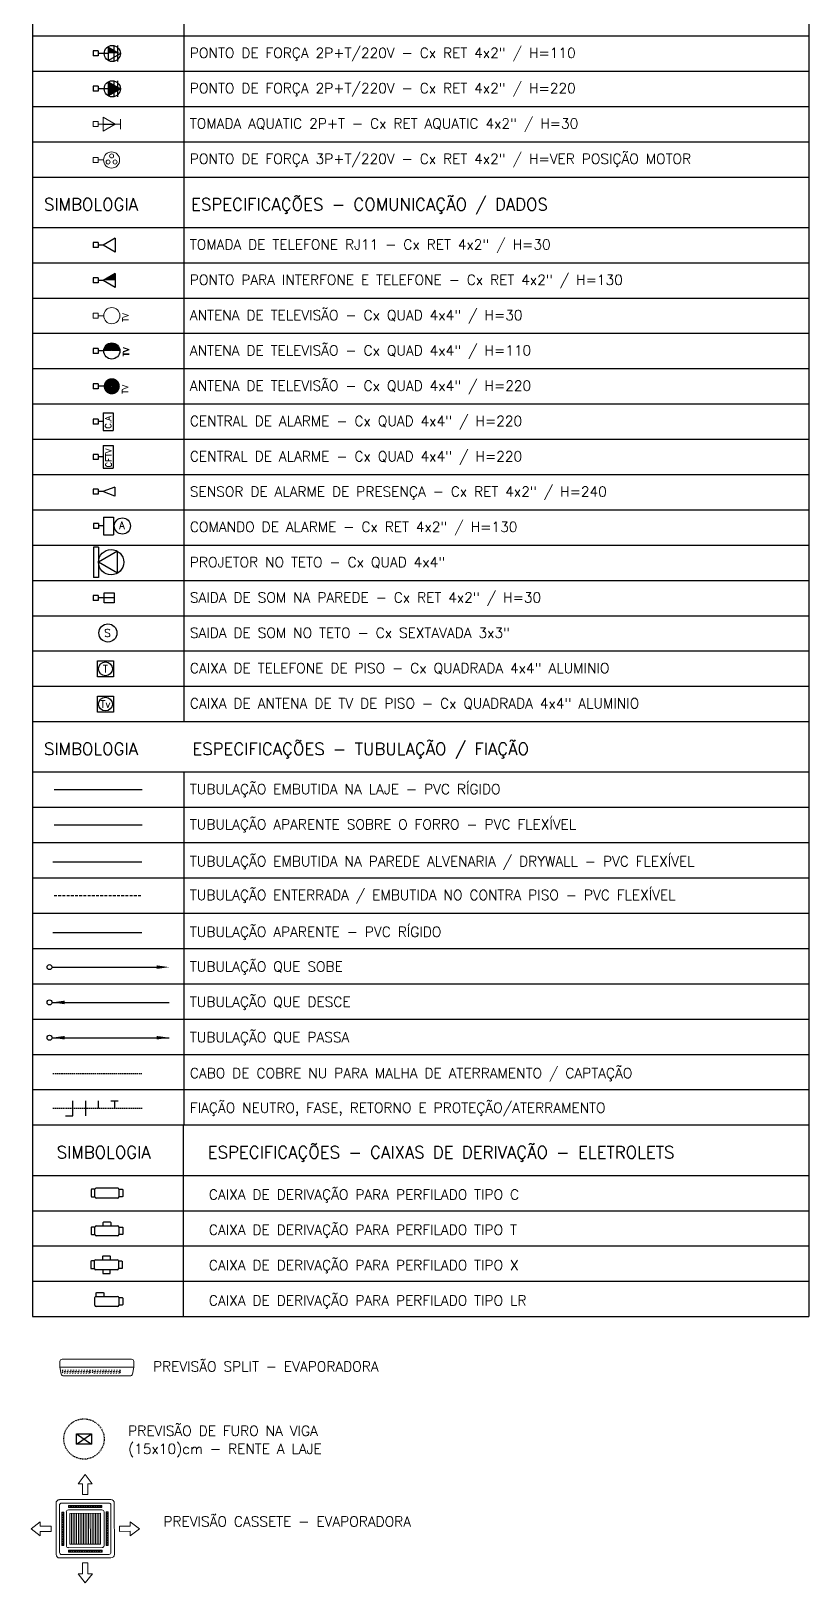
# Model space of a CAD drawing. Header units: millimetres. Extents: x 3857 to 4196, y 1534 to 2090.
# Drawn here: x 3856.5 to 3995.4, y 1533.5 to 1810.5 of the extents above; entities that cross this region are included whole.
import ezdxf
from ezdxf.enums import TextEntityAlignment as Align

# ---------------------------------------------------------------- set-up
doc = ezdxf.new("R2010")
doc.units = ezdxf.units.MM
for name, pattern in [('ACAD_ISO03W100', [30, 12, -18]), ('DASH2', [0.75, 0.5, -0.25]), ('DIVIDE3A', [1.6, 0.8, -0.2, 0, -0.2, 0, -0.2, 0, -0.2]), ('HIDDEN', [0.375, 0.25, -0.125]), ('HIDDEN2', [0.1875, 0.125, -0.0625])]:
    doc.linetypes.add(name, pattern=pattern)
doc.layers.add('equipos cassette', color=60, linetype='Continuous', lineweight=5)
for name, color, linetype in [('fia', 1, 'Continuous'), ('FIAPA', 130, 'Continuous'), ('FUROVIGA', 220, 'Continuous'), ('PTF', 1, 'Continuous'), ('PTO', 1, 'Continuous'), ('split', 210, 'Continuous'), ('TEA', 110, 'Continuous'), ('TEP', 40, 'DASH2'), ('TER', 130, 'HIDDEN'), ('TET', 40, 'Continuous'), ('TEXTO', 7, 'Continuous'), ('TTEA', 170, 'Continuous'), ('TTTEA', 40, 'DIVIDE3A')]:
    doc.layers.add(name, color=color, linetype=linetype)
doc.styles.add('romans', font='romans')

# ---------------------------------------------------------------- blocks, each defined once
blk = doc.blocks.new('TD')
blk.add_line((0.05, 0), (2.375, 0))
blk.add_lwpolyline([(0.05, 0, 0, 0.07, 0), (0.3, 0, 0.07, 0.07, 0)], format="xyseb")
blk.add_circle((0, 0), 0.05)
blk = doc.blocks.new('TP')
blk.add_line((0.05, 0), (2.375, 0))
for points in [[(0.05, 0, 0, 0.07, 0), (0.3, 0, 0.07, 0.07, 0)], [(2.375, 0, 0, 0.07, 0), (2.125, 0, 0.07, 0.07, 0)]]:
    blk.add_lwpolyline(points, format="xyseb")
blk.add_circle((0, 0), 0.05)
blk = doc.blocks.new('ts')
blk.add_line((0.05, 0), (2.125, 0))
blk.add_lwpolyline([(2.375, 0, 0, 0.07, 0), (2.125, 0, 0.07, 0.07, 0)], format="xyseb")
blk.add_circle((0, 0), 0.05)
blk = doc.blocks.new('TAC')
for p, q in [((-0.1, 0.32), (0.1, 0.32)), ((-0.1, 0.12), (-0.1, 0.32)), ((0, 0.32), (0, 0)), ((0.1, 0.32), (0.1, 0.12)), ((0.1, 0.12), (-0.1, 0.12)), ((-0.05, 0), (-0.05, -0.1)), ((-0.05, 0), (0.05, 0)), ((0.05, 0), (0.05, -0.1)), ((-0.05, -0.1), (0.05, -0.1))]:
    blk.add_line(p, q)
blk = doc.blocks.new('IX')
for p, q in [((0, 0.05), (-0.1, 0.05)), ((-0.1, 0.05), (-0.1, -0.05)), ((0, 0.05), (0, -0.05)), ((0.1, 0), (0, 0)), ((0.1, 0.175), (0.3, 0.175)), ((0.1, 0.175), (0.1, -0.175)), ((0.3, 0.175), (0.3, -0.175)), ((0, -0.05), (-0.1, -0.05)), ((0.1, -0.175), (0.3, -0.175))]:
    blk.add_line(p, q)
blk = doc.blocks.new('CTEL')
for p, q in [((0.217, 0.375), (-0.217, 0.375)), ((-0.217, 0.375), (0, 0)), ((0.217, 0.375), (0, 0)), ((-0.3, 0), (-0.3, -0.1)), ((-0.3, 0), (0.3, 0)), ((0.3, 0), (0.3, -0.1)), ((-0.3, -0.1), (0.3, -0.1))]:
    blk.add_line(p, q)
blk.add_circle((0, 0.25), 0.25)
blk = doc.blocks.new('TPIS')
at = {"color": 4}
for p, q in [((-0.2, -0.2), (-0.2, 0.2)), ((-0.2, 0.2), (0.2, 0.2)), ((0.2, 0.2), (0.2, -0.2)), ((0.2, -0.2), (-0.2, -0.2))]:
    blk.add_line(p, q, dxfattribs=at)
at = {"color": 3}
blk.add_circle((0, 0), 0.171, dxfattribs=at)
at = {"color": 3, "style": 'romans'}
blk.add_attdef('1', text='', height=0.18, dxfattribs=at).set_placement((0, 0), align=Align.MIDDLE)
blk = doc.blocks.new('TEL130')
for p, q in [((-0.139, 0.34), (0.139, 0.34)), ((-0.139, 0.34), (0, 0.1)), ((0.139, 0.34), (0, 0.1)), ((-0.05, 0), (-0.05, -0.1)), ((-0.05, 0), (0.05, 0)), ((0, 0.1), (0, 0)), ((0.05, 0), (0.05, -0.1)), ((-0.05, -0.1), (0.05, -0.1))]:
    blk.add_line(p, q)
blk.add_solid([(0, 0.34), (0, 0.1), (-0.139, 0.34)])
blk = doc.blocks.new('TAN220')
for p, q in [((-0.05, 0), (0.05, 0)), ((-0.05, 0), (-0.05, -0.1)), ((0, 0.11), (0, 0)), ((0.05, 0), (0.05, -0.1)), ((-0.05, -0.1), (0.05, -0.1))]:
    blk.add_line(p, q)
at = {"const_width": 0.155}
blk.add_lwpolyline([(0, 0.1875, 1), (0, 0.3525, 1)], format="xyb", close=True, dxfattribs=at)
blk = doc.blocks.new('TAN100')
for p, q in [((0, 0.11), (0, 0)), ((-0.05, 0), (0.05, 0)), ((-0.05, 0), (-0.05, -0.1)), ((-0.05, -0.1), (0.05, -0.1)), ((0.05, 0), (0.05, -0.1))]:
    blk.add_line(p, q)
at = {"const_width": 0.155}
blk.add_lwpolyline([(0, 0.352, 1), (0, 0.187, 1)], format="xyb", dxfattribs=at)
blk.add_circle((0, 0.27), 0.16)
at = {"style": 'romans'}
blk.add_text('TV', height=0.12, rotation=180, dxfattribs=at).set_placement((0.101, 0.617))
blk = doc.blocks.new('TEL30')
for p, q in [((-0.139, 0.34), (0.139, 0.34)), ((-0.139, 0.34), (0, 0.1)), ((0.139, 0.34), (0, 0.1)), ((0, 0.1), (0, 0)), ((-0.05, 0), (-0.05, -0.1)), ((-0.05, 0), (0.05, 0)), ((-0.05, -0.1), (0.05, -0.1)), ((0.05, 0), (0.05, -0.1))]:
    blk.add_line(p, q)
blk = doc.blocks.new('ALAR')
for p, q in [((-0.175, 0.3), (0.175, 0.3)), ((-0.175, 0.1), (-0.175, 0.3)), ((-0.175, 0.1), (0.175, 0.1)), ((-0.05, 0), (0.05, 0)), ((-0.05, 0), (-0.05, -0.1)), ((0, 0.1), (0, 0)), ((0.05, 0), (0.05, -0.1)), ((0.175, 0.1), (0.175, 0.3)), ((-0.05, -0.1), (0.05, -0.1))]:
    blk.add_line(p, q)
blk.add_circle((0, 0.475), 0.16)
blk = doc.blocks.new('PIS')
for p, q in [((-0.1, 0.05), (-0.1, -0.05)), ((0, 0.05), (-0.1, 0.05)), ((0, 0.05), (0, -0.05)), ((0.086, 0), (0, 0)), ((0.326, 0.089), (0.086, 0)), ((0.326, -0.089), (0.086, 0)), ((0.326, 0.089), (0.326, -0.089)), ((0, -0.05), (-0.1, -0.05))]:
    blk.add_line(p, q)
blk = doc.blocks.new('IFI')
blk.add_circle((0, 0), 0.18)
blk = doc.blocks.new('A$C0CA82987')
for p, q in [((1.87, 0.62, 1947.01), (1.87, 4.37, 1947.01)), ((2.5, 5, 1947.01), (13.12, 5, 1947.01)), ((13.12, 0, 1947.01), (2.5, 0, 1947.01)), ((13.75, 4.37, 1947.01), (13.75, 0.62, 1947.01))]:
    blk.add_line(p, q)
at = {"elevation": 1947.01}
for points in [[(1.87, 4.37), (0.31, 4.37, 0.414214), (0, 4.06), (0, 0.94, 0.414214), (0.31, 0.62), (1.87, 0.62)], [(13.75, 4.37), (15.31, 4.37, -0.414214), (15.62, 4.06), (15.62, 0.94, -0.414214), (15.31, 0.62), (13.75, 0.62)]]:
    blk.add_lwpolyline(points, format="xyb", dxfattribs=at)
for centre, start, end in [((2.5, 4.37, 1947.01), 90, 180), ((2.5, 0.62, 1947.01), 180, 270), ((13.12, 4.37, 1947.01), 0, 90), ((13.12, 0.62, 1947.01), 270, 0)]:
    blk.add_arc(centre, 0.625, start, end)
blk = doc.blocks.new('A$C43542AD6')
for p, q in [((1.87, 2.5, 1947.01), (1.87, 6.25, 1947.01)), ((2.5, 6.87, 1947.01), (13.12, 6.87, 1947.01)), ((13.12, 1.87, 1947.01), (2.5, 1.87, 1947.01)), ((13.75, 6.25, 1947.01), (13.75, 2.5, 1947.01))]:
    blk.add_line(p, q)
at = {"elevation": 1947.01}
for points in [[(5.94, 6.87), (5.94, 8.44, -0.414214), (6.25, 8.75), (9.37, 8.75, -0.414214), (9.69, 8.44), (9.69, 6.87)], [(1.87, 6.25), (0.31, 6.25, 0.414214), (0, 5.94), (0, 2.81, 0.414214), (0.31, 2.5), (1.87, 2.5)], [(5.94, 1.87), (5.94, 0.31, 0.414214), (6.25, 0), (9.37, 0, 0.414214), (9.69, 0.31), (9.69, 1.87)], [(13.75, 6.25), (15.31, 6.25, -0.414214), (15.62, 5.94), (15.62, 2.81, -0.414214), (15.31, 2.5), (13.75, 2.5)]]:
    blk.add_lwpolyline(points, format="xyb", dxfattribs=at)
for centre, start, end in [((2.5, 6.25, 1947.01), 90, 180), ((2.5, 2.5, 1947.01), 180, 270), ((13.12, 6.25, 1947.01), 0, 90), ((13.12, 2.5, 1947.01), 270, 0)]:
    blk.add_arc(centre, 0.625, start, end)
blk = doc.blocks.new('A$C434B0C37')
for p, q in [((0, 0.62, 1947.01), (0, 4.37, 1947.01)), ((0.62, 5, 1947.01), (11.25, 5, 1947.01)), ((11.87, 4.37, 1947.01), (11.87, 0.62, 1947.01)), ((11.25, 0, 1947.01), (0.62, 0, 1947.01))]:
    blk.add_line(p, q)
at = {"elevation": 1947.01}
for points in [[(0.62, 5), (0.62, 6.56, -0.414214), (0.94, 6.87), (4.06, 6.87, -0.414214), (4.37, 6.56), (4.37, 5)], [(11.87, 4.37), (13.44, 4.37, -0.414214), (13.75, 4.06), (13.75, 0.94, -0.414214), (13.44, 0.62), (11.87, 0.62)]]:
    blk.add_lwpolyline(points, format="xyb", dxfattribs=at)
for centre, start, end in [((0.62, 4.37, 1947.01), 90, 180), ((0.62, 0.62, 1947.01), 180, 270), ((11.25, 4.37, 1947.01), 0, 90), ((11.25, 0.62, 1947.01), 270, 0)]:
    blk.add_arc(centre, 0.625, start, end)
blk = doc.blocks.new('A$C5ACF7DFD')
for p, q in [((1.87, 0.62, 1947.01), (1.87, 4.37, 1947.01)), ((2.5, 5, 1947.01), (13.12, 5, 1947.01)), ((13.12, 0, 1947.01), (2.5, 0, 1947.01)), ((13.75, 4.37, 1947.01), (13.75, 0.62, 1947.01))]:
    blk.add_line(p, q)
at = {"elevation": 1947.01}
for points in [[(1.87, 4.37), (0.31, 4.37, 0.414214), (0, 4.06), (0, 0.94, 0.414214), (0.31, 0.62), (1.87, 0.62)], [(5.94, 5), (5.94, 6.56, -0.414214), (6.25, 6.87), (9.37, 6.87, -0.414214), (9.69, 6.56), (9.69, 5)], [(13.75, 4.37), (15.31, 4.37, -0.414214), (15.62, 4.06), (15.62, 0.94, -0.414214), (15.31, 0.62), (13.75, 0.62)]]:
    blk.add_lwpolyline(points, format="xyb", dxfattribs=at)
for centre, start, end in [((2.5, 4.37, 1947.01), 90, 180), ((2.5, 0.62, 1947.01), 180, 270), ((13.12, 4.37, 1947.01), 0, 90), ((13.12, 0.62, 1947.01), 270, 0)]:
    blk.add_arc(centre, 0.625, start, end)
blk = doc.blocks.new('IX1')
for p, q in [((0, 0.05), (-0.1, 0.05)), ((-0.1, 0.05), (-0.1, -0.05)), ((0, 0.05), (0, -0.05)), ((0.1, 0), (0, 0)), ((0.1, 0.225), (0.3, 0.225)), ((0.1, 0.225), (0.1, -0.225)), ((0.3, 0.225), (0.3, -0.225)), ((0, -0.05), (-0.1, -0.05)), ((0.1, -0.225), (0.3, -0.225))]:
    blk.add_line(p, q)
blk = doc.blocks.new('TF2220')
for p, q in [((0, 0.05), (-0.1, 0.05)), ((-0.1, 0.05), (-0.1, -0.05)), ((0, 0.05), (0, -0.05)), ((0.2, 0), (0, 0)), ((0.2, 0.139), (0.44, 0)), ((0.2, 0.139), (0.2, -0.139)), ((0.2, -0.139), (0.44, 0)), ((0.32, -0.159), (0.32, 0.159)), ((0.39, -0.159), (0.39, 0.159)), ((0, -0.05), (-0.1, -0.05))]:
    blk.add_line(p, q)
blk.add_circle((0.28, 0), 0.16)
blk.add_solid([(0.2, -0.139), (0.44, 0), (0.2, 0.139)])
blk = doc.blocks.new('TF2100')
for p, q in [((0.159, 0.39), (-0.159, 0.39)), ((0.159, 0.32), (-0.159, 0.32)), ((0.139, 0.2), (0, 0.44)), ((-0.139, 0.2), (0.139, 0.2)), ((-0.05, 0), (0.05, 0)), ((-0.05, 0), (-0.05, -0.1)), ((0, 0.2), (0, 0)), ((0.05, 0), (0.05, -0.1)), ((-0.05, -0.1), (0.05, -0.1))]:
    blk.add_line(p, q)
blk.add_circle((0, 0.28), 0.16)
blk.add_solid([(0, 0.2), (0, 0.44), (-0.139, 0.2)])
blk = doc.blocks.new('ta30')
at = {"lineweight": 5}
for p, q in [((-0.139, 0.1), (0, 0.34)), ((-0.1, 0.44), (0.1, 0.44)), ((0, 0.44), (0, 0.34)), ((0.139, 0.1), (0, 0.34)), ((-0.139, 0.1), (0.139, 0.1)), ((-0.05, 0), (-0.05, -0.1)), ((-0.05, 0), (0.05, 0)), ((0, 0.1), (0, 0)), ((0.05, 0), (0.05, -0.1)), ((-0.05, -0.1), (0.05, -0.1))]:
    blk.add_line(p, q, dxfattribs=at)
blk = doc.blocks.new('A$C211134A1')
at = {"lineweight": 5}
for p, q in [((0, 4), (0, 77.5)), ((9.8, 81.5), (2, 80)), ((16, 81.5), (10.2, 81.5)), ((18.5, 79), (18.5, 2.5)), ((9.8, 0), (2, 1.5)), ((16, 0), (10.2, 0))]:
    blk.add_line(p, q, dxfattribs=at)
at = {"linetype": 'ACAD_ISO03W100', "lineweight": 5, "ltscale": 0.1}
for p, q in [((4.5, 79), (2.9, 78)), ((6.5, 79), (4.9, 78)), ((4.5, 47.7), (2.9, 48.7)), ((4.5, 46), (2.9, 45)), ((6.5, 47.7), (4.9, 48.7)), ((6.5, 46), (4.9, 45)), ((4.5, 14.7), (2.9, 15.7)), ((6.5, 14.7), (4.9, 15.7))]:
    blk.add_line(p, q, dxfattribs=at)
for points in [[(2.9, 48.7), (2.9, 78)], [(4.5, 79), (4.5, 47.7)], [(4.9, 48.7), (4.9, 78)], [(6.5, 79), (6.5, 47.7)], [(2.9, 15.7), (2.9, 45)], [(4.5, 46), (4.5, 14.7)], [(4.9, 15.7), (4.9, 45)], [(6.5, 46), (6.5, 14.7)]]:
    blk.add_lwpolyline(points, dxfattribs=at)
at = {"lineweight": 5}
blk.add_lwpolyline([(9.8, 81.5), (9.8, 0)], dxfattribs=at)
for centre, start, end in [((2.5, 77.5), 100.9677, 180), ((10.2, 79), 90, 100.9677), ((16, 79), 0, 90), ((2.5, 4), 180, 259.0323), ((10.2, 2.5), 259.0323, 270), ((16, 2.5), 270, 0)]:
    blk.add_arc(centre, 2.5, start, end, dxfattribs=at)
blk = doc.blocks.new('tf330')
at = {"lineweight": 5}
for p, q in [((-0.05, 0), (-0.05, -0.1)), ((-0.05, 0), (0.05, 0)), ((0, 0.105), (0, 0)), ((0.05, 0), (0.05, -0.1)), ((-0.05, -0.1), (0.05, -0.1))]:
    blk.add_line(p, q, dxfattribs=at)
for centre, radius in [((0, 0.265), 0.16), ((0.04, 0.334), 0.04), ((-0.08, 0.265), 0.04), ((0.04, 0.196), 0.04)]:
    blk.add_circle(centre, radius, dxfattribs=at)

msp = doc.modelspace()

# ---------------------------------------------------------------- linework, layer by layer
at = {"color": 2, "lineweight": 5}
for p, q in [((3867.61, 1760.19), (3867.61, 1759.29)), ((3868.51, 1760.19), (3867.61, 1760.19)), ((3868.51, 1759.29), (3867.61, 1759.29)), ((3868.51, 1760.19), (3868.51, 1759.29)), ((3869.5, 1759.74), (3868.51, 1759.74))]:
    msp.add_line(p, q, dxfattribs=at)
at = {"color": 3, "lineweight": 5}
msp.add_circle((3870.94, 1759.74), 1.44, dxfattribs=at)
at = {"layer": 'equipos cassette', "linetype": 'Continuous', "lineweight": 0}
for p, q in [((3860.99, 1547.79), (3861, 1538.61)), ((3870.78, 1548.42), (3861.6, 1548.41)), ((3861.61, 1538.98), (3861.6, 1547.43)), ((3861.97, 1547.79), (3870.41, 1547.81)), ((3862.03, 1545.98), (3862.26, 1546.2)), ((3862.03, 1546.2), (3862.4, 1546.2)), ((3862.03, 1546.2), (3862.04, 1540.21)), ((3862.03, 1545.54), (3862.4, 1545.91)), ((3862.03, 1545.83), (3862.4, 1545.46)), ((3862.09, 1546.2), (3862.4, 1545.89)), ((3862.41, 1540.21), (3862.4, 1546.2)), ((3862.83, 1546.21), (3862.84, 1540.21)), ((3869.19, 1547.38), (3863.19, 1547.37)), ((3863.19, 1547), (3863.19, 1547.37)), ((3863.19, 1547.14), (3863.42, 1547.37)), ((3863.19, 1547.26), (3863.45, 1547)), ((3863.19, 1547), (3869.19, 1547.01)), ((3869.19, 1546.58), (3863.19, 1546.57)), ((3868.95, 1545.97), (3863.44, 1545.96)), ((3863.45, 1540.45), (3863.44, 1545.96)), ((3863.48, 1547), (3863.85, 1547.37)), ((3863.52, 1547.37), (3863.88, 1547)), ((3863.75, 1540.45), (3863.74, 1545.96)), ((3863.92, 1547), (3864.28, 1547.37)), ((3863.95, 1547.37), (3864.32, 1547)), ((3864.06, 1540.45), (3864.05, 1545.96)), ((3864.35, 1547), (3864.72, 1547.37)), ((3864.36, 1545.96), (3864.36, 1540.45)), ((3864.38, 1547.37), (3864.75, 1547)), ((3864.66, 1545.96), (3864.67, 1540.46)), ((3864.78, 1547), (3865.15, 1547.37)), ((3864.82, 1547.37), (3865.18, 1547)), ((3864.98, 1540.46), (3864.97, 1545.96)), ((3865.21, 1547), (3865.58, 1547.37)), ((3865.25, 1547.37), (3865.62, 1547.01)), ((3865.28, 1540.46), (3865.27, 1545.96)), ((3865.58, 1545.96), (3865.59, 1540.46)), ((3865.65, 1547.01), (3866.01, 1547.37)), ((3865.68, 1547.37), (3866.05, 1547.01)), ((3865.89, 1545.97), (3865.89, 1540.46)), ((3866.08, 1547.01), (3866.45, 1547.37)), ((3866.11, 1547.37), (3866.48, 1547.01)), ((3866.19, 1545.97), (3866.2, 1540.46)), ((3866.51, 1540.46), (3866.5, 1545.97)), ((3866.51, 1547.01), (3866.88, 1547.37)), ((3866.55, 1547.37), (3866.91, 1547.01)), ((3866.8, 1545.97), (3866.81, 1540.46)), ((3866.95, 1547.01), (3867.31, 1547.38)), ((3866.98, 1547.37), (3867.35, 1547.01)), ((3867.11, 1545.97), (3867.12, 1540.46)), ((3867.38, 1547.01), (3867.74, 1547.38)), ((3867.41, 1547.38), (3867.78, 1547.01)), ((3867.42, 1540.46), (3867.42, 1545.97)), ((3867.73, 1540.46), (3867.72, 1545.97)), ((3867.81, 1547.01), (3868.18, 1547.38)), ((3867.84, 1547.38), (3868.21, 1547.01)), ((3868.03, 1545.97), (3868.04, 1540.46)), ((3868.24, 1547.01), (3868.61, 1547.38)), ((3868.28, 1547.38), (3868.64, 1547.01)), ((3868.33, 1545.97), (3868.34, 1540.46)), ((3868.65, 1540.46), (3868.64, 1545.97)), ((3868.68, 1547.01), (3869.04, 1547.38)), ((3868.71, 1547.38), (3869.08, 1547.01)), ((3868.95, 1545.97), (3868.95, 1540.46)), ((3869.11, 1547.01), (3869.19, 1547.09)), ((3869.14, 1547.38), (3869.19, 1547.33)), ((3869.19, 1547.01), (3869.19, 1547.38)), ((3869.19, 1547.01), (3869.19, 1547.38)), ((3869.57, 1540.22), (3869.56, 1546.22)), ((3869.94, 1546.22), (3870.3, 1546.22)), ((3869.94, 1546.22), (3869.95, 1540.22)), ((3869.94, 1546.11), (3870.05, 1546.22)), ((3869.94, 1546.16), (3870.3, 1545.79)), ((3869.94, 1545.67), (3870.3, 1546.04)), ((3869.94, 1545.72), (3870.3, 1545.36)), ((3870.31, 1540.22), (3870.3, 1546.22)), ((3870.78, 1547.44), (3870.79, 1539)), ((3871.41, 1538.63), (3871.39, 1547.81)), ((3862.03, 1545.11), (3862.4, 1545.48)), ((3862.03, 1545.39), (3862.4, 1545.03)), ((3862.03, 1544.68), (3862.4, 1545.05)), ((3862.03, 1544.96), (3862.4, 1544.59)), ((3862.03, 1544.25), (3862.4, 1544.61)), ((3862.03, 1544.53), (3862.4, 1544.16)), ((3862.03, 1543.81), (3862.4, 1544.18)), ((3862.03, 1544.1), (3862.4, 1543.73)), ((3862.03, 1543.38), (3862.4, 1543.75)), ((3862.03, 1543.66), (3862.4, 1543.3)), ((3862.03, 1543.23), (3862.4, 1542.86)), ((3862.04, 1542.95), (3862.4, 1543.32)), ((3869.94, 1545.24), (3870.3, 1545.61)), ((3869.94, 1545.29), (3870.31, 1544.92)), ((3869.94, 1544.81), (3870.3, 1545.18)), ((3869.94, 1544.86), (3870.31, 1544.49)), ((3869.94, 1544.38), (3870.31, 1544.74)), ((3869.94, 1544.42), (3870.31, 1544.06)), ((3869.94, 1543.94), (3870.31, 1544.31)), ((3869.94, 1543.99), (3870.31, 1543.63)), ((3869.94, 1543.51), (3870.31, 1543.88)), ((3869.94, 1543.56), (3870.31, 1543.19)), ((3869.94, 1543.08), (3870.31, 1543.45)), ((3869.94, 1543.13), (3870.31, 1542.76)), ((3869.94, 1542.64), (3870.31, 1543.01)), ((3862.04, 1542.51), (3862.4, 1542.88)), ((3862.04, 1542.8), (3862.4, 1542.43)), ((3862.04, 1542.08), (3862.4, 1542.45)), ((3862.04, 1542.36), (3862.4, 1542)), ((3862.04, 1541.65), (3862.4, 1542.02)), ((3862.04, 1541.93), (3862.4, 1541.57)), ((3862.04, 1541.22), (3862.4, 1541.58)), ((3862.04, 1541.5), (3862.41, 1541.13)), ((3862.04, 1540.78), (3862.41, 1541.15)), ((3862.04, 1541.07), (3862.41, 1540.7)), ((3862.04, 1540.35), (3862.41, 1540.72)), ((3862.04, 1540.63), (3862.41, 1540.27)), ((3862.04, 1540.21), (3862.41, 1540.21)), ((3862.04, 1540.21), (3862.41, 1540.21)), ((3862.33, 1540.21), (3862.41, 1540.29)), ((3863.45, 1540.45), (3868.95, 1540.46)), ((3869.94, 1542.69), (3870.31, 1542.33)), ((3869.94, 1542.21), (3870.31, 1542.58)), ((3869.94, 1542.26), (3870.31, 1541.89)), ((3869.94, 1541.78), (3870.31, 1542.15)), ((3869.94, 1541.83), (3870.31, 1541.46)), ((3869.94, 1541.35), (3870.31, 1541.71)), ((3869.94, 1541.4), (3870.31, 1541.03)), ((3869.94, 1540.91), (3870.31, 1541.28)), ((3869.94, 1540.96), (3870.31, 1540.6)), ((3869.95, 1540.48), (3870.31, 1540.85)), ((3869.95, 1540.53), (3870.26, 1540.22)), ((3869.95, 1540.22), (3870.31, 1540.22)), ((3869.95, 1540.22), (3870.31, 1540.22)), ((3870.12, 1540.22), (3870.31, 1540.42)), ((3861.61, 1538), (3870.79, 1538.02)), ((3870.43, 1538.63), (3861.98, 1538.61)), ((3863.2, 1539.84), (3869.2, 1539.85)), ((3869.2, 1539.42), (3863.2, 1539.41)), ((3863.2, 1539.35), (3863.26, 1539.41)), ((3863.2, 1539.05), (3863.2, 1539.41)), ((3863.2, 1539.05), (3869.2, 1539.06)), ((3863.26, 1539.41), (3863.63, 1539.05)), ((3863.33, 1539.05), (3863.7, 1539.41)), ((3863.7, 1539.41), (3864.06, 1539.05)), ((3863.76, 1539.05), (3864.13, 1539.41)), ((3864.13, 1539.41), (3864.5, 1539.05)), ((3864.2, 1539.05), (3864.56, 1539.41)), ((3864.56, 1539.41), (3864.93, 1539.05)), ((3864.63, 1539.05), (3865, 1539.42)), ((3864.99, 1539.42), (3865.36, 1539.05)), ((3865.06, 1539.05), (3865.43, 1539.42)), ((3865.43, 1539.42), (3865.8, 1539.05)), ((3865.49, 1539.05), (3865.86, 1539.42)), ((3865.86, 1539.42), (3866.23, 1539.05)), ((3865.93, 1539.05), (3866.29, 1539.42)), ((3866.29, 1539.42), (3866.66, 1539.05)), ((3866.36, 1539.05), (3866.73, 1539.42)), ((3866.73, 1539.42), (3867.09, 1539.05)), ((3866.79, 1539.05), (3867.16, 1539.42)), ((3867.16, 1539.42), (3867.53, 1539.05)), ((3867.23, 1539.05), (3867.59, 1539.42)), ((3867.59, 1539.42), (3867.96, 1539.05)), ((3867.66, 1539.05), (3868.02, 1539.42)), ((3868.02, 1539.42), (3868.39, 1539.05)), ((3868.09, 1539.05), (3868.46, 1539.42)), ((3868.46, 1539.42), (3868.82, 1539.05)), ((3868.52, 1539.05), (3868.89, 1539.42)), ((3868.89, 1539.42), (3869.2, 1539.11)), ((3868.96, 1539.05), (3869.2, 1539.3)), ((3869.2, 1539.06), (3869.2, 1539.42)), ((3869.2, 1539.06), (3869.2, 1539.42))]:
    msp.add_line(p, q, dxfattribs=at)
at = {"layer": 'equipos cassette', "linetype": 'Continuous', "lineweight": 0, "flags": 128}
for points in [[(3865.72, 1549.31), (3866.66, 1549.31), (3866.65, 1551.26), (3867.44, 1551.26), (3866.18, 1552.88), (3864.93, 1551.26), (3865.71, 1551.26)], [(3860.09, 1542.73), (3860.09, 1543.67), (3858.15, 1543.67), (3858.15, 1544.46), (3856.52, 1543.2), (3858.15, 1541.94), (3858.15, 1542.73)], [(3872.3, 1542.75), (3872.3, 1543.69), (3874.24, 1543.7), (3874.24, 1544.48), (3875.87, 1543.23), (3874.25, 1541.97), (3874.25, 1542.76)], [(3865.74, 1537.11), (3866.68, 1537.11), (3866.68, 1535.16), (3867.47, 1535.17), (3866.21, 1533.54), (3864.95, 1535.16), (3865.74, 1535.16)]]:
    msp.add_lwpolyline(points, close=True, dxfattribs=at)
at = {"layer": 'equipos cassette', "linetype": 'Continuous', "lineweight": 0}
for centre, radius, start, end in [((3861.6, 1547.79), 0.612, 90.0952, 180.0952), ((3861.97, 1547.43), 0.367, 90.0952, 180.0952), ((3863.19, 1546.21), 0.367, 90.0952, 180.0952), ((3869.19, 1546.22), 0.367, 0.0952, 90.0952), ((3870.41, 1547.44), 0.367, 0.0952, 90.0952), ((3870.78, 1547.81), 0.612, 0.0952, 90.0952), ((3863.2, 1540.21), 0.367, 180.0952, 270.0952), ((3869.2, 1540.22), 0.367, 270.0952, 0.0952), ((3861.61, 1538.61), 0.612, 180.0952, 270.0952), ((3861.98, 1538.98), 0.367, 180.0952, 270.0952), ((3870.43, 1539), 0.367, 270.0952, 0.0952), ((3870.79, 1538.63), 0.612, 270.0952, 0.0952)]:
    msp.add_arc(centre, radius, start, end, dxfattribs=at)
at = {"layer": 'fia', "color": 3}
for p, q in [((3864.01, 1616.91), (3864.01, 1619.61)), ((3866.26, 1619.61), (3866.26, 1616.91)), ((3868.51, 1619.61), (3868.51, 1618.26)), ((3870.76, 1619.61), (3872.11, 1619.61)), ((3871.43, 1619.61), (3871.43, 1618.26)), ((3862.66, 1616.91), (3864.01, 1616.91))]:
    msp.add_line(p, q, dxfattribs=at)
at = {"layer": 'FIAPA'}
msp.add_line((3860.43, 1649.66), (3876.32, 1649.66), dxfattribs=at)
at = {"layer": 'FUROVIGA'}
for points in [[(3864.63, 1560.14), (3867.33, 1560.14)], [(3864.63, 1560.14), (3867.33, 1560.14), (3867.33, 1558.34), (3864.63, 1558.34), (3864.63, 1560.14)], [(3864.63, 1558.34), (3867.33, 1560.14)], [(3864.63, 1560.14), (3867.33, 1558.34)]]:
    msp.add_lwpolyline(points, dxfattribs=at)
at = {"layer": 'FUROVIGA', "linetype": 'HIDDEN2'}
msp.add_circle((3865.98, 1559.24), 3.6, dxfattribs=at)
at = {"layer": 'PTF', "color": 3}
for p, q in [((3856.81, 1784.49), (3856.81, 1775.49)), ((3883.81, 1784.49), (3883.81, 1775.49)), ((3995.41, 1784.49), (3995.41, 1775.49)), ((3856.81, 1775.49), (3856.81, 1687.29)), ((3856.81, 1775.49), (3995.41, 1775.49)), ((3883.81, 1775.49), (3883.81, 1687.29)), ((3995.41, 1775.49), (3995.41, 1687.29)), ((3856.81, 1687.29), (3995.41, 1687.29))]:
    msp.add_line(p, q, dxfattribs=at)
at = {"layer": 'PTF', "color": 9}
for p, q in [((3856.81, 1769.19), (3995.41, 1769.19)), ((3856.81, 1762.89), (3995.41, 1762.89)), ((3856.81, 1756.59), (3995.41, 1756.59)), ((3856.81, 1750.29), (3995.41, 1750.29)), ((3856.81, 1743.99), (3995.41, 1743.99)), ((3856.81, 1737.69), (3995.41, 1737.69)), ((3856.81, 1731.39), (3995.41, 1731.39)), ((3856.81, 1725.09), (3995.41, 1725.09)), ((3856.81, 1718.79), (3995.41, 1718.79)), ((3856.81, 1712.49), (3995.41, 1712.49)), ((3856.81, 1706.19), (3995.41, 1706.19)), ((3856.81, 1699.89), (3995.41, 1699.89)), ((3856.81, 1693.59), (3995.41, 1693.59))]:
    msp.add_line(p, q, dxfattribs=at)
at = {"layer": 'PTO', "color": 3}
for p, q in [((3856.81, 1923.09), (3856.81, 1784.49)), ((3883.81, 1923.09), (3883.81, 1784.49)), ((3995.41, 1923.09), (3995.41, 1784.49)), ((3869.41, 1793.94), (3871.57, 1793.94)), ((3856.81, 1784.49), (3995.41, 1784.49)), ((3856.81, 1784.49), (3995.41, 1784.49)), ((3856.81, 1687.29), (3856.81, 1615.29)), ((3856.81, 1687.29), (3995.41, 1687.29)), ((3995.41, 1687.29), (3995.41, 1615.29)), ((3856.81, 1678.29), (3995.41, 1678.29)), ((3883.81, 1678.29), (3883.81, 1615.29)), ((3856.81, 1615.29), (3995.41, 1615.29)), ((3856.81, 1615.29), (3856.81, 1581.09)), ((3856.81, 1615.29), (3995.41, 1615.29)), ((3995.41, 1615.29), (3995.41, 1581.09)), ((3856.81, 1606.29), (3995.41, 1606.29)), ((3856.81, 1606.29), (3995.4, 1606.29)), ((3856.81, 1581.09), (3995.41, 1581.09))]:
    msp.add_line(p, q, dxfattribs=at)
at = {"layer": 'PTO', "color": 8}
for p, q in [((3856.81, 1809.69), (3995.41, 1809.69)), ((3860.41, 1809.69), (3995.41, 1809.69)), ((3856.81, 1803.39), (3995.41, 1803.39)), ((3856.81, 1797.09), (3995.41, 1797.09)), ((3856.81, 1790.79), (3995.41, 1790.79)), ((3860.41, 1784.49), (3995.41, 1784.49)), ((3860.41, 1769.19), (3995.41, 1769.19)), ((3860.41, 1750.29), (3995.41, 1750.29)), ((3860.41, 1743.99), (3995.41, 1743.99)), ((3860.41, 1737.69), (3995.41, 1737.69)), ((3856.81, 1671.99), (3995.41, 1671.99)), ((3860.41, 1671.99), (3995.41, 1671.99)), ((3856.81, 1665.69), (3995.41, 1665.69)), ((3856.81, 1659.39), (3995.41, 1659.39)), ((3856.81, 1653.09), (3995.41, 1653.09)), ((3860.41, 1653.09), (3995.41, 1653.09)), ((3856.81, 1646.79), (3995.41, 1646.79)), ((3860.41, 1646.79), (3995.41, 1646.79)), ((3856.81, 1640.49), (3995.41, 1640.49)), ((3860.41, 1640.49), (3995.41, 1640.49)), ((3856.81, 1634.19), (3995.41, 1634.19)), ((3856.81, 1627.89), (3995.41, 1627.89)), ((3856.81, 1621.59), (3995.41, 1621.59)), ((3856.81, 1599.99), (3995.41, 1599.99)), ((3860.41, 1599.99), (3995.41, 1599.99)), ((3856.81, 1593.69), (3995.41, 1593.69)), ((3856.81, 1587.39), (3995.41, 1587.39))]:
    msp.add_line(p, q, dxfattribs=at)
at = {"layer": 'PTO', "color": 3}
msp.add_lwpolyline([(3883.7, 1615.29), (3883.7, 1581.09)], dxfattribs=at)
at = {"layer": 'TEA'}
msp.add_line((3860.64, 1668.84), (3876.39, 1668.84), dxfattribs=at)
at = {"layer": 'TEP', "linetype": 'DASH2'}
msp.add_line((3860.64, 1656.24), (3876.39, 1656.24), dxfattribs=at)
at = {"layer": 'TER'}
msp.add_line((3860.43, 1624.46), (3876.32, 1624.46), dxfattribs=at)
at = {"layer": 'TET', "linetype": 'Continuous'}
msp.add_line((3860.64, 1675.14), (3876.39, 1675.14), dxfattribs=at)
at = {"layer": 'TTEA', "linetype": 'Continuous'}
msp.add_line((3860.43, 1662.26), (3876.32, 1662.26), dxfattribs=at)
at = {"layer": 'TTTEA', "color": 40, "linetype": 'HIDDEN'}
msp.add_line((3860.4, 1618.28), (3876.38, 1618.28), dxfattribs=at)

# ---------------------------------------------------------------- block references
at = {"layer": 'fia', "linetype": 'Continuous', "xscale": 7.200003599998972, "yscale": 7.200003599998972, "zscale": 7.200003599998972}
for p, values in [((3869.81, 1696.71), {'1': 'T'}), ((3869.81, 1690.41), {'1': 'Tv'})]:
    msp.add_blockref('TPIS', p, dxfattribs=at).add_auto_attribs(values)
at = {"layer": 'PTF', "xscale": 9.000004499998878, "yscale": 9.000004499998878, "zscale": 9.000004499998878, "rotation": 270}
for name, p in [('TEL30', (3868.51, 1772.34)), ('TEL130', (3868.51, 1766.04)), ('TAN100', (3868.51, 1753.44)), ('TAN220', (3868.51, 1747.14)), ('ALAR', (3868.56, 1722.2, 45.68))]:
    msp.add_blockref(name, p, dxfattribs=at)
at = {"layer": 'PTF', "xscale": 9.000004499998715, "yscale": 9.000004499998715, "zscale": 9.000004499998715}
for name, p in [('IX', (3868.51, 1740.84)), ('IX1', (3868.51, 1734.54))]:
    msp.add_blockref(name, p, dxfattribs=at)
at = {"layer": 'PTF', "color": 3, "xscale": 9.000004499998715, "yscale": 9.000004499998715, "zscale": 9.000004499998715}
msp.add_blockref('PIS', (3868.54, 1728.35, 45.68), dxfattribs=at)
at = {"layer": 'PTO', "rotation": 270}
for name, p, xscale, yscale, zscale in [('TF2100', (3868.51, 1806.54), 9.000004499789249, 9.000004499789249, 9.000004499789249), ('ta30', (3868.51, 1793.94), 9.000004499998878, 9.000004499998878, 9.000004499998878), ('tf330', (3868.52, 1787.53), 9.000004499998878, 9.000004499998878, 9.000004499998878)]:
    msp.add_blockref(name, p, dxfattribs=dict(at, xscale=xscale, yscale=yscale, zscale=zscale))
at = {"layer": 'PTO'}
for name, p, xscale, yscale, zscale in [('TF2220', (3868.51, 1800.24), 9.000004500837068, 9.000004500837068, 9.000004500837068), ('ts', (3859.83, 1643.46), 9.000004499998715, 9.000004499998715, 9.000004499998715), ('TD', (3859.83, 1637.16), 9.000004499998715, 9.000004499998715, 9.000004499998715), ('TP', (3859.83, 1630.86), 9.000004499998715, 9.000004499998715, 9.000004499998715), ('A$C0CA82987', (3867.27, 1602.24), 0.3600361982294166, 0.3600361982294166, 0.3600361982294166), ('A$C5ACF7DFD', (3867.27, 1595.5), 0.3600361982294166, 0.3600361982294166, 0.3600361982294166), ('A$C43542AD6', (3867.18, 1588.76), 0.3600361982294166, 0.3600361982294166, 0.3600361982294166), ('A$C434B0C37', (3867.94, 1582.9), 0.3600361982294166, 0.3600361982294166, 0.3600361982294166)]:
    msp.add_blockref(name, p, dxfattribs=dict(at, xscale=xscale, yscale=yscale, zscale=zscale))
at = {"layer": 'PTO', "ltscale": 80, "xscale": 9.000004499998878, "yscale": 9.000004499998878, "zscale": 9.000004499998878, "rotation": 270}
for name, p in [('CTEL', (3868.57, 1715.73)), ('TAC', (3868.51, 1709.37))]:
    msp.add_blockref(name, p, dxfattribs=at)
at = {"layer": 'PTO', "linetype": 'Continuous', "xscale": 9.000004499998715, "yscale": 9.000004499998715, "zscale": 9.000004499998715}
msp.add_blockref('IFI', (3870.25, 1703.11), dxfattribs=at)
at = {"layer": 'split', "xscale": 0.1620000810002847, "yscale": 0.1620000810002847, "zscale": 0.1620000810002847, "rotation": 90}
msp.add_blockref('A$C211134A1', (3874.87, 1570.49), dxfattribs=at)

# ---------------------------------------------------------------- texts
at = {"layer": 'PTF', "color": 2, "style": 'romans'}
for s, p in [('TV', (3873.92, 1758.63)), ('TV', (3874.07, 1752.46)), ('TV', (3873.87, 1745.8)), ('C.A', (3870.85, 1739.56)), ('CFTV', (3870.92, 1732.65))]:
    msp.add_text(s, height=1.08, rotation=90, dxfattribs=at).set_placement(p)
at = {"layer": 'PTF', "style": 'romans'}
for s, p in [('A', (3872.24, 1721.64, 45.68)), ('S', (3869.61, 1702.42))]:
    msp.add_text(s, height=1.35, dxfattribs=at).set_placement(p)
at = {"layer": 'TEXTO', "style": 'romans'}
for s, height, p in [('PONTO DE FORÇA 2P+T/220V - Cx RET 4x2" / H=110', 1.8, (3884.88, 1805.74)), ('PONTO DE FORÇA 2P+T/220V - Cx RET 4x2" / H=220', 1.8, (3884.88, 1799.44)), ('TOMADA AQUATIC 2P+T - Cx RET AQUATIC 4x2" / H=30', 1.8, (3884.88, 1793.14)), ('PONTO DE FORÇA 3P+T/220V - Cx RET 4x2" / H=VER POSIÇÃO MOTOR', 1.8, (3884.88, 1786.84)), ('TOMADA DE TELEFONE RJ11 - Cx RET 4x2" / H=30', 1.8, (3884.88, 1771.54)), ('PONTO PARA INTERFONE E TELEFONE - Cx RET 4x2" / H=130', 1.8, (3884.88, 1765.24)), ('ANTENA DE TELEVISÃO - Cx QUAD 4x4" / H=30', 1.8, (3884.88, 1758.94)), ('ANTENA DE TELEVISÃO - Cx QUAD 4x4" / H=110', 1.8, (3884.88, 1752.64)), ('ANTENA DE TELEVISÃO - Cx QUAD 4x4" / H=220', 1.8, (3884.88, 1746.34)), ('CENTRAL DE ALARME - Cx QUAD 4x4" / H=220', 1.8, (3884.88, 1740.04)), ('CENTRAL DE ALARME - Cx QUAD 4x4" / H=220', 1.8, (3884.88, 1733.74)), ('SENSOR DE ALARME DE PRESENÇA - Cx RET 4x2" / H=240', 1.8, (3884.88, 1727.44)), ('COMANDO DE ALARME - Cx RET 4x2" / H=130', 1.8, (3884.88, 1721.14)), ('PROJETOR NO TETO - Cx QUAD 4x4"', 1.8, (3884.88, 1714.84)), ('SAIDA DE SOM NA PAREDE - Cx RET 4x2" / H=30', 1.8, (3884.88, 1708.54)), ('SAIDA DE SOM NO TETO - Cx SEXTAVADA 3x3"', 1.8, (3884.88, 1702.24)), ('CAIXA DE TELEFONE DE PISO - Cx QUADRADA 4x4" ALUMINIO', 1.8, (3884.88, 1695.94)), ('CAIXA DE ANTENA DE TV DE PISO - Cx QUADRADA 4x4" ALUMINIO', 1.8, (3884.88, 1689.64)), ('TUBULAÇÃO EMBUTIDA NA LAJE - PVC RÍGIDO', 1.8, (3884.88, 1674.34)), ('TUBULAÇÃO APARENTE SOBRE O FORRO - PVC FLEXÍVEL', 1.8, (3884.88, 1668.04)), ('TUBULAÇÃO EMBUTIDA NA PAREDE ALVENARIA / DRYWALL - PVC FLEXÍVEL', 1.8, (3884.88, 1661.45)), ('TUBULAÇÃO ENTERRADA / EMBUTIDA NO CONTRA PISO - PVC FLEXÍVEL', 1.8, (3884.88, 1655.44)), ('TUBULAÇÃO APARENTE - PVC RÍGIDO', 1.8, (3884.88, 1648.85)), ('TUBULAÇÃO QUE SOBE', 1.8, (3884.88, 1642.66)), ('TUBULAÇÃO QUE DESCE', 1.8, (3884.88, 1636.36)), ('TUBULAÇÃO QUE PASSA', 1.8, (3884.88, 1630.06)), ('CABO DE COBRE NU PARA MALHA DE ATERRAMENTO / CAPTAÇÃO', 1.8, (3884.88, 1623.65)), ('FIAÇÃO NEUTRO, FASE, RETORNO E PROTEÇÃO/ATERRAMENTO', 1.8, (3884.88, 1617.46)), ('CAIXA DE DERIVAÇÃO PARA PERFILADO TIPO C', 1.8, (3888.27, 1601.96, 700.99)), ('CAIXA DE DERIVAÇÃO PARA PERFILADO TIPO T', 1.8, (3888.27, 1595.66, 700.99)), ('CAIXA DE DERIVAÇÃO PARA PERFILADO TIPO X', 1.8, (3888.27, 1589.36, 700.99)), ('CAIXA DE DERIVAÇÃO PARA PERFILADO TIPO LR', 1.8, (3888.27, 1583.06, 700.99)), ('PREVISÃO SPLIT - EVAPORADORA', 1.8001, (3878.3, 1571.27)), ('PREVISÃO DE FURO NA VIGA', 1.8001, (3873.87, 1559.79)), ('(15x10)cm - RENTE A LAJE', 1.8001, (3873.87, 1556.57)), ('PREVISÃO CASSETE - EVAPORADORA', 1.8001, (3880.16, 1543.6))]:
    msp.add_text(s, height=height, dxfattribs=at).set_placement(p)
at = {"layer": 'TEXTO', "color": 4, "style": 'romans'}
for s, p in [('ESPECIFICAÇÕES - COMUNICAÇÃO / DADOS', (3885.1, 1778.53)), ('SIMBOLOGIA', (3858.85, 1778.53)), ('SIMBOLOGIA', (3858.85, 1681.33)), ('ESPECIFICAÇÕES - TUBULAÇÃO / FIAÇÃO', (3885.33, 1681.33)), ('SIMBOLOGIA', (3861.12, 1609.33)), ('ESPECIFICAÇÕES - CAIXAS DE DERIVAÇÃO - ELETROLETS', (3888.08, 1609.33))]:
    msp.add_text(s, height=2.16, dxfattribs=at).set_placement(p)

doc.saveas('drawing.dxf')
